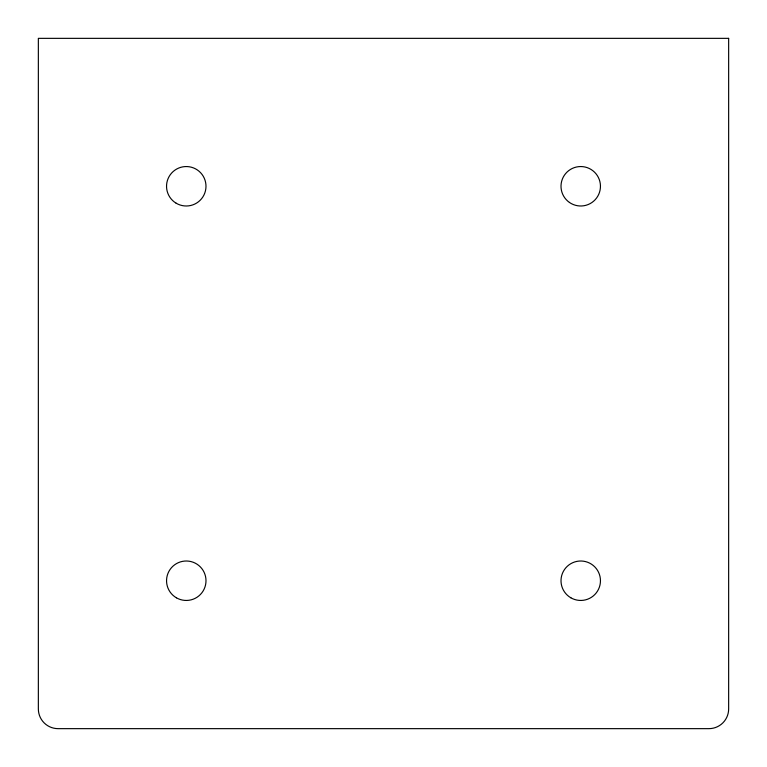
<?xml version="1.0" encoding="UTF-8"?>
<svg xmlns="http://www.w3.org/2000/svg" width="767" height="767" viewBox="0 0 767 767"><rect width="100%" height="100%" fill="white"/><g stroke="black" fill="none" stroke-linecap="round" stroke-linejoin="round"><path stroke-width="1.15" d="M728.65 38.35L38.35 38.35L38.35 708.929A19.721 19.721 0 0 0 58.071 728.65L708.929 728.65A19.721 19.721 0 0 0 728.65 708.929L728.65 38.35M176.41 597.809A19.721 19.721 0 0 0 205.997 580.724A19.721 19.721 0 0 0 176.41 563.649A19.721 19.721 0 0 0 176.41 597.809M176.094 203.169A19.721 19.721 0 0 0 205.987 186.63A19.721 19.721 0 0 0 176.726 169.008A19.721 19.721 0 0 0 176.094 203.169M570.869 597.809A19.721 19.721 0 0 0 600.456 580.724A19.721 19.721 0 0 0 570.869 563.649A19.721 19.721 0 0 0 570.869 597.809M569.421 202.43A19.721 19.721 0 0 0 600.379 187.992A19.721 19.721 0 0 0 572.393 168.395A19.721 19.721 0 0 0 569.421 202.43"/></g></svg>
